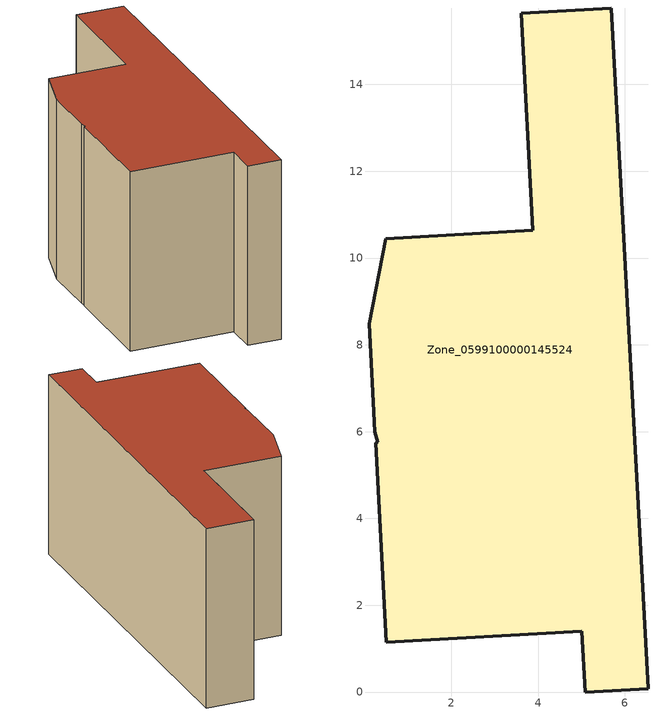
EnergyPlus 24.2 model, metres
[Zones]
Zone_0599100000145524
 floor ground (C_G): 5.68,15.76 6.54,0.08 5.08,0 5,1.4 0.5,1.15 0.25,5.75 0.31,5.75 0.24,6 0.1,8.48 0.49,10.45 3.88,10.64 3.61,15.64 z0
 wall outside (C_F): 6.54,0.08 5.68,15.76 3.61,15.64 3.88,10.64 0.49,10.45 0.1,8.48 0.24,6 0.31,5.75 0.25,5.75 0.5,1.15 5,1.4 5.08,0 6.54,0.08 z0:7.91
 roof outside (C_R): 0.49,10.45 0.1,8.48 0.24,6 0.31,5.75 0.25,5.75 0.5,1.15 5,1.4 5.08,0 6.54,0.08 5.68,15.76 3.61,15.64 3.88,10.64 z7.91
[BUILDING]
Pand.0599100000145524: North Axis=0; Terrain=City; Loads Convergence Tolerance Value=0.04; Temperature Convergence Tolerance Value=0.4; Solar Distribution=FullExterior; Maximum Number of Warmup Days=25; Minimum Number of Warmup Days=1
[Site:Location]
Rotterdam.The.Hague.AP_ZH_NLD Design_Conditions: Latitude=51.96; Longitude=4.45; Time Zone=1; Elevation=-4.5
[SITE:GROUNDTEMPERATURE:BUILDINGSURFACE]
18, 18, 18, 18, 18, 18, 18, 18, 18, 18, 18, 18
[MATERIAL] Thermal Absorptance=0.9; Solar Absorptance=0.7; Visible Absorptance=0.7
Name | Roughness | Thickness | Conductivity | Density | Specific Heat
G.TC.1975-1991 | MediumSmooth | 0.15 | 0.288461 | 540 | 1210
F.TC.1975-1991 | Rough | 0.3 | 0.230769 | 1920 | 840
R.TC.1975-1991 | MediumRough | 0.2 | 0.153846 | 1500 | 1000
[CONSTRUCTION]
C_G: G.TC.1975-1991
C_F: F.TC.1975-1991
C_R: R.TC.1975-1991
[ZONE]
Zone_0599100000145524: Type=1; Multiplier=1; Ceiling Height=Autocalculate; Volume=Autocalculate; Floor Area=autocalculate; Part of Total Floor Area=Yes
[ZONEINFILTRATION:DESIGNFLOWRATE]
Infil_Zone_0599100000145524: Zone or ZoneList or Space or SpaceList=Zone_0599100000145524; Schedule=AlwaysOn; Design Flow Rate Calculation Method=Flow/Area; Flow Rate per Floor Area=0.003; Constant Term Coefficient=1; Temperature Term Coefficient=0; Velocity Term Coefficient=0; Velocity Squared Term Coefficient=0
[HVACTEMPLATE:ZONE:IDEALLOADSAIRSYSTEM]
Zone_0599100000145524: Maximum Heating Supply Air Temperature=50; Minimum Cooling Supply Air Temperature=13; Maximum Heating Supply Air Humidity Ratio=0.0156; Minimum Cooling Supply Air Humidity Ratio=0.0077; Heating Limit=NoLimit; Cooling Limit=NoLimit; Dehumidification Control Type=ConstantSensibleHeatRatio; Cooling Sensible Heat Ratio=0.7; Dehumidification Setpoint=60; Humidification Control Type=None; Humidification Setpoint=30; Outdoor Air Method=None; Outdoor Air Flow Rate per Person=0.00944; Outdoor Air Flow Rate per Zone Floor Area=0; Outdoor Air Flow Rate per Zone=0; Demand Controlled Ventilation Type=None; Outdoor Air Economizer Type=NoEconomizer; Heat Recovery Type=None; Sensible Heat Recovery Effectiveness=0.7; Latent Heat Recovery Effectiveness=0.65
[ZONECONTROL:THERMOSTAT]
ThermostatControl_Zone_0599100000145524: Zone or ZoneList=Zone_0599100000145524; Control Type Schedule=DualSetpointControlType; Control 1=Thermostat_Zone_0599100000145524; Temperature Difference Between Cutout And Setpoint=0
[THERMOSTATSETPOINT:DUALSETPOINT]
Thermostat_Zone_0599100000145524: Heating Setpoint Temperature Schedule=HeatingSetpoint_Zone_0599100000145524; Cooling Setpoint Temperature Schedule=CoolingSetpoint_Zone_0599100000145524
[SCHEDULE:COMPACT]
HeatingSetpoint_Zone_0599100000145524: Through: 12/31, For: AllDays, Until: 24:00, 21
CoolingSetpoint_Zone_0599100000145524: Through: 12/31, For: AllDays, Until: 24:00, 24
DualSetpointControlType: Through: 12/31, For: AllDays, Until: 24:00, 4
AlwaysOn: Through: 12/31, For: AllDays, Until: 24:00, 1
